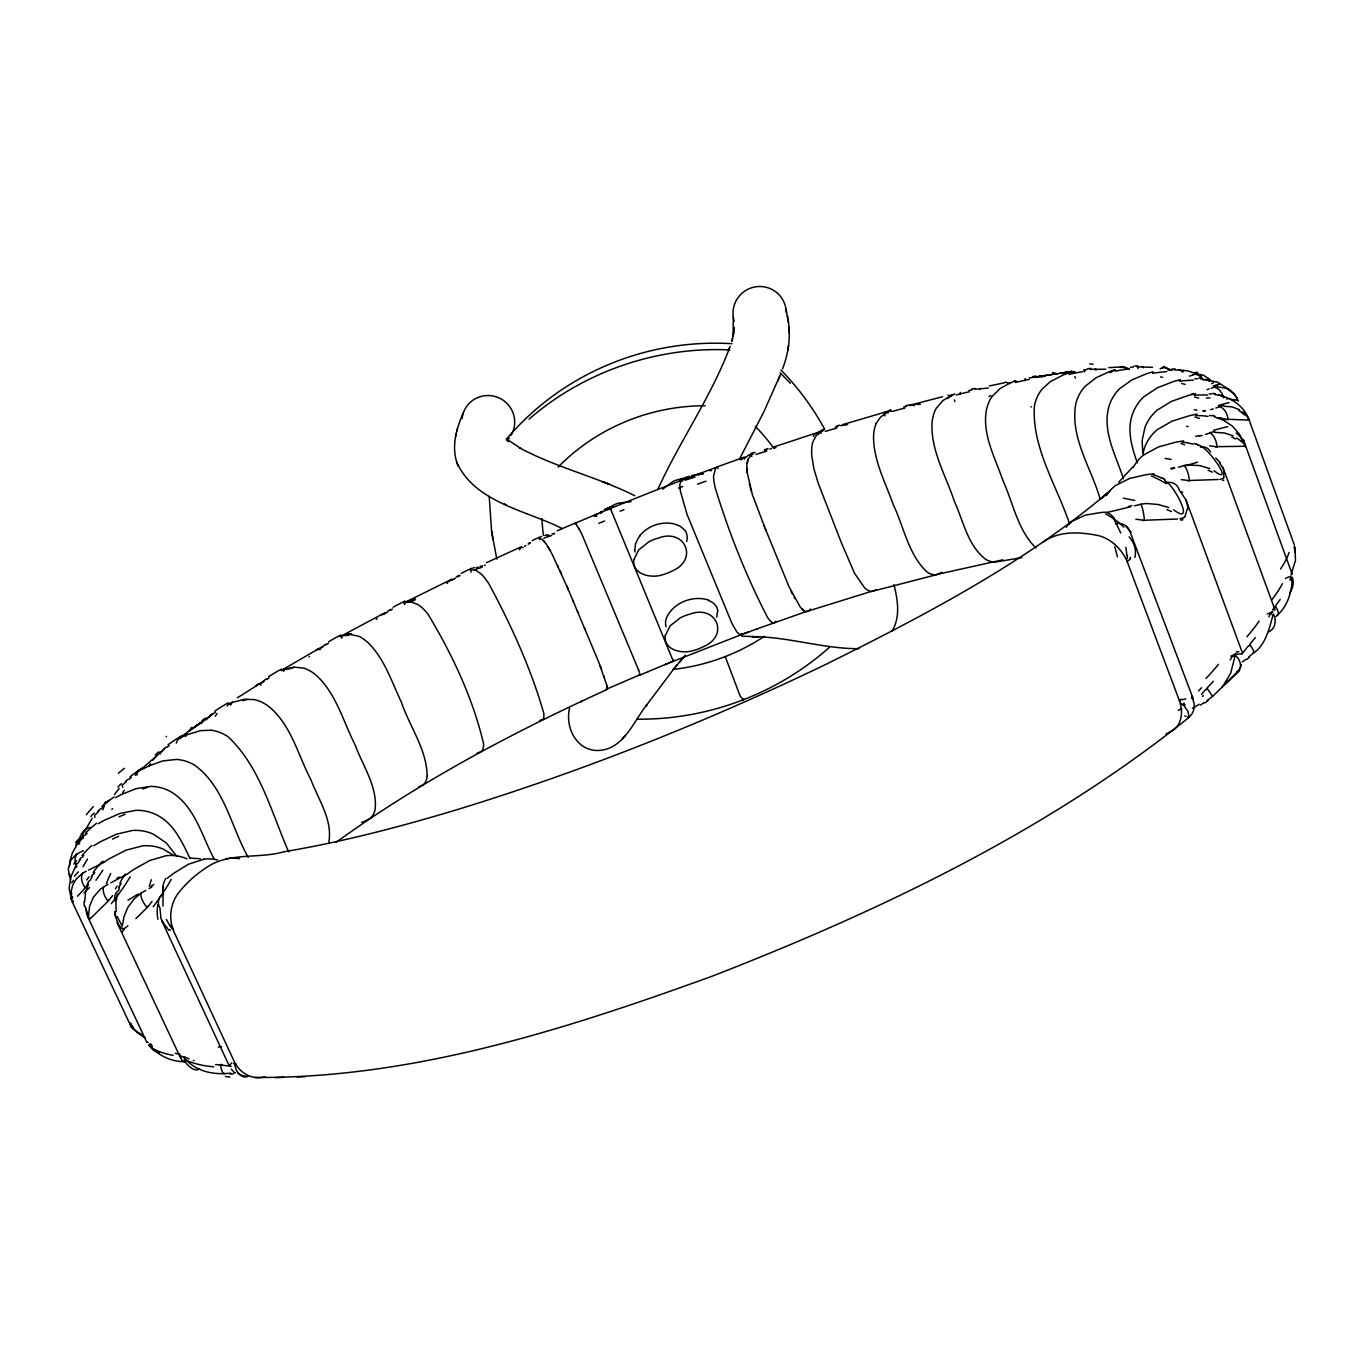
<?xml version="1.0" encoding="UTF-8"?>
<svg xmlns="http://www.w3.org/2000/svg" width="1364" height="1364" viewBox="0 0 1364 1364"><rect width="100%" height="100%" fill="white"/><g stroke="black" fill="none" stroke-linecap="round" stroke-linejoin="round"><path stroke-width="1.5" d="M1040.937 377.095L1044.909 376.021M235.239 1065.676C235.495 1071.2 241.121 1078.924 247.6 1076.554M136.946 775.264L137.065 773.388M1294.572 549.641L1294.436 546.009M179.809 738.623L181.872 737.157A116.69 91.763 48.7 0 1 186.698 734.855L200.525 730.627L211.267 730.269M115.258 911.646L115.258 915.397M569.572 708.24C564.781 727.438 576.853 751.479 598.728 750.456C623.774 749.279 633.731 721.113 646.911 704.591L645.786 706.228L674.123 668.479M427.137 776.304C427 749.637 409.609 726.671 401.374 702.187C392.082 682.58 385.228 660.977 370.173 644.78A35.259 17.05 60.3 0 0 358.527 636.204L350.429 634.499L343.046 635.658A110.109 52.974 59.6 0 0 340.182 636.749M1295.152 552.454L1294.999 547.493L1295.476 560.519L1291.06 574.551M782.578 368.86C788.511 353.344 790.915 336.414 788.085 319.96M70.161 879.149L70.57 879.985M163.186 888.868L163.458 887.129M753.081 454.076A106.085 29.002 71.4 0 0 751.087 455.252L748.273 458.969L746.961 464.22A34.594 9.497 71.1 0 0 746.858 468.091A34.1 9.122 71.5 0 0 747.165 472.473L752.365 494.586L764.539 526.811M1187.072 509.352L1185.197 515.848M71.576 892.653L71.388 897.58M743.67 699.067L743.482 699.681A58.84 4.552 68.7 0 1 743.227 699.834L740.601 696.595A21.176 1.637 68.8 0 1 739.646 694.753L725.239 656.578M463.146 413.139C456.292 428.808 451.143 447.119 457.332 463.845M575.472 524.322L575.165 523.247A589.453 118.907 -22.6 0 1 716.748 467.238A5.149 1.091 70.1 0 1 718.18 468.602M163.1 890.743L162.93 906.122M787.812 350.565L788.187 348.314M788.256 347.854L788.631 345.569M69.615 862.236L72.36 852.909L77.083 844.657M747.097 463.061L747.966 459.685M1290.907 575.864L1290.054 579.956M648.19 671.617L673.287 661.148L672.981 659.818M639.972 674.737L605.735 689.536M1189.067 716.884L1187.822 711.121L1183.321 704.915M455.576 436.48L456.224 433.769M456.838 431.143L457.486 428.467M1142.913 453.342L1144.839 446.863A43.614 41.704 3.7 0 1 1157.354 429.609L1172.051 421.169L1189.425 415.713A136.69 129.188 4.4 0 1 1197.132 414.145M1188.538 717.72L1188.47 716.901A64.347 7.945 -15.8 0 0 1187.822 716.594M119.503 887.282L118.685 890.521A14.186 10.605 21.4 0 0 115.241 900.99M117.475 893.966L115.838 902.832L116.179 911.715M1223.713 476.974L1223.951 471.194A59.675 32.327 -10.2 0 0 1219.518 463.214M732.621 338.613L731.82 341.29L733.593 333.31L733.184 336.073L733.269 317.249M84.687 831.392L92.172 818.178M137.252 772.621L164.038 749.518M730.132 346.251L728.581 350.429L729.45 348.178C710.644 397.794 679.545 441.373 657.806 489.471M716.663 617.091L717.686 610.833M741.607 633.476L740.635 634.908L664.916 664.592M1207.208 700.414L1212.579 696.39L1206.987 688.087L1213.397 681.267M739.305 459.463L763.925 411.706L780.702 373.872M777.838 381.016L779.697 376.447M120.22 885.219L121.072 883.343M1270.771 612.436L1268.878 616.937M88.507 883.599L85.506 892.567L84.704 901.502M148.079 1042.539L146.92 1042.062M876.165 423.59L880.291 417.333L887.623 411.928A110.416 56.64 76 0 1 890.641 410.615M1130.637 557.399L1130.04 558.49M92.104 876.626L90.382 880.053A13.742 9.105 29.8 0 0 87.381 886.873M892.175 630.867C900.581 616.869 897.7 599.546 893.931 584.593M75.395 866.805L71.286 875.756L69.547 884.656A46.393 41.977 -4.1 0 0 69.257 889.567M1230.175 659.971L1233.09 655.129M775.86 621.217L774.223 622.837L757.225 628.838M114.405 794.615L119.162 788.341M93.383 874.443L94.713 872.483M73.486 900.888L72.616 902.286M810.421 609.009L809.636 610.066M1280.165 599.478L1275.289 606.179A13.896 4.996 45.6 0 1 1276.823 615.624L1276.005 616.477M1273.379 608.77L1274.3 607.474M80.306 859.695L77.799 863.259A13.299 7.468 35.9 0 0 75.668 867.692M152.103 901.399L148.199 906.361M112.598 895.602L109.018 900.138M87.978 884.554L86.938 885.901M152.87 760.242L153.535 759.39M1289.611 592.76C1293.123 588.617 1294.231 581.831 1292.202 577.177C1292.407 589.964 1287.94 606.383 1276.823 615.624M180.474 1056.827L181.6 1056.111M581.865 700.857L580.74 702.136M677.175 664.916L673.441 669.281L685.376 655.163M1241.905 654.021L1248.572 645.666M1255.409 637.534L1249.697 644.354A14.288 3.018 49.2 0 1 1253.107 653.254L1248.52 657.192M82.045 857.462L83.767 855.45M1222.11 687.439L1230.669 673.236L1234.812 656.919A2.421 1.091 89.6 0 1 1235.614 655.931C1240.2 658.948 1242.365 667.013 1238.444 671.412L1225.179 684.234L1239.467 670.133L1212.545 696.458M153.876 758.964L156.468 756.082M679.477 662.256L683.347 657.67M1201.411 694.412L1205.776 689.383M1132.751 467.017L1118.719 482.259M83.016 837.547L79.896 841.145A12.873 5.746 40.4 0 0 78.601 844.299M506.914 440.64L509.335 437.997M201.088 723.687L202.588 722.17M77.492 896.199L85.284 887.879A13.452 9.019 54.1 0 1 82.727 873.096L86.188 871.289M662.563 489.216L672.657 481.663A30.622 30.144 29.7 0 1 673.628 481.219A26.462 26.069 31.5 0 1 684.95 478.764M85.131 835.279L87.143 833.268M98.873 811.154L95.275 814.751A12.481 4.007 43.9 0 0 94.832 817.411M135.871 918.654L147.09 907.589A14.305 5.729 53.3 0 1 140.884 893.198L145.795 890.402M101.277 808.92L103.511 806.942M1110.313 490.358L1101.004 498.747L1107.96 492.694C1023.307 563.861 924.349 615.471 825.783 664.421C707.319 721.386 584.9 770.336 459.225 809.005C401.681 826.396 343.387 841.776 284.053 851.767C260.285 858.553 233.38 852.824 211.164 864.606C198.581 872.005 187.277 881.707 178.275 893.198A34.867 29.906 -89.3 0 0 172.58 928.373A20.869 17.698 89.7 0 0 173.637 931.101L234.523 1062.113A20.989 17.63 -84.9 0 0 235.887 1064.585A34.731 29.121 -85.4 0 0 263.44 1077.185L264.991 1076.844M127.926 925.781L124.056 928.765M1253.107 653.254C1266.423 645.087 1270.276 624.388 1273.277 614.005C1276.857 619.733 1275.459 628.719 1268.98 631.72M126.392 781.521L122.453 785.033A12.123 2.336 46.6 0 0 122.794 787.267M774.019 622.888L809.227 610.509M829.414 647.303C777.122 693.986 707.132 719.987 637.09 719.169M109.12 800.225L104.687 803.277L102.897 809.875M529.096 419.123C583.877 371.417 657.38 346.388 729.859 349.934M1238.444 671.412L1236.654 672.367A14.407 13.862 62.4 0 0 1241.359 664.524M129 779.338L131.387 777.429M162.248 750.933L159.844 752.911L160.372 753.934M1188.709 717.617C1046.955 831.29 880.956 910.487 712.485 976.078C565.668 1029.326 412.661 1078.668 254.829 1077.441M1182.076 704.267A6.087 3.581 -85.3 0 0 1180.934 703.585A2.404 1.415 -85.6 0 0 1180.423 703.858A21.551 15.345 50.5 0 0 1179.553 701.096L1180.337 700.55M1245.844 659.341L1242.331 661.983M1043.494 541.934C1059.197 530.443 1080.459 531.943 1098.685 535.66A35.856 25.984 53.6 0 1 1126.067 559.052L1126.135 559.223A21.466 15.26 54.1 0 1 1127.21 561.644L1179.553 701.096M166.766 747.421L169.238 745.579M210.312 715.912L205.981 719.169L206.731 719.681M89.905 827.385C83.068 829.5 78.26 836.439 79.555 843.702M1143.748 454.86L1158.428 446.949L1175.87 442.175A139.981 128.284 25.8 0 1 1183.628 440.93M140.884 893.198L133.945 899.166L127.892 907.299L124.141 916.216L122.18 926.19L117.219 916.591M336.209 842.236C420.402 781.333 512.676 732.468 607.099 689.485L607.202 689.178A34.1 3.768 65.8 0 0 607.236 687.678A33.606 3.853 65.2 0 0 606.844 685.376L598.915 662.58L566.776 585.94M188.658 731.326L200.133 723.039L179.843 737.651A11.73 11.509 9.6 0 0 176.263 743.124M83.306 850.642L75.941 854.512L70.894 860.224L68.234 868.987L69.786 877.24L69.394 873.574M212.102 714.702L192.682 728.461L208.47 717.276M107.978 884.281L100.629 888.936L93.451 897.154L89.598 906.105L88.49 916.335L85.148 906.429M213.091 713.918L215.614 712.161M82.727 873.096L76.248 879.081L72.684 885.151L70.894 892.619L71.405 899.643L69.462 889.55M263.815 681.42L259.45 684.506A11.253 2.234 51.9 0 1 261.001 685.086M1204.173 702.562L1200.252 705.188M319.875 648.889L318.92 649.537A11.048 3.563 53 0 1 319.994 649.588M320.182 648.667L323.251 646.621M876.148 589.93L806.277 611.601A34.322 9.378 71.6 0 1 804.334 610.85A33.827 9.241 71.6 0 1 802.237 609.197A34.97 9.548 71.6 0 1 800.037 606.724L788.886 586.452L765.255 528.618M266.611 679.528L269.117 677.891M383.54 614.567L385.364 613.391M941.944 572.3L937.341 574.483L871.801 591.447A34.475 13.64 73.8 0 1 864.691 587.918L854.512 573.272L841.23 542.361L818.127 483.044L813.848 468.602L811.836 456.173A34.901 13.879 73 0 1 812.688 442.396L815.996 435.883L820.736 431.877A108.95 43.137 73.6 0 1 822.986 430.802M237.353 697.839L264.258 680.824M385.654 613.203L387.461 612.078M326.013 644.865L328.451 643.348M451.842 580.331L453.598 579.257M453.888 579.086L455.337 578.217M390.138 610.441L392.491 609.043M281.547 670.304L322.398 646.57M596.852 514.995L594.534 516.325A10.673 7.877 55.2 0 1 596.528 516.155M231.829 1062.88L229.152 1065.523L231.232 1066.443M594.789 516.172L594.534 516.325A54.049 14.117 -41.8 0 0 595.522 515.183M524.509 546.282L525.873 545.498M457.895 576.733L460.111 575.472M152.001 886.924L149.034 888.595M741.419 459.395L741.215 459.515A40.136 20.716 52.5 0 0 740.942 459.924M528.277 544.151L530.34 543.025M341.239 636.084L385.364 612.487M952.498 394.605L951.032 395.338A11.202 11.134 -5 0 1 952.805 395.202M742.255 458.952L744.113 457.98M110.791 882.798L127.381 873.983A139.622 129.392 -64.6 0 1 133.843 869.414L149.801 860.496L165.999 855.74A44.483 41.807 -66.6 0 1 186.919 858.843M1248.878 420.078L1228.111 419.294A13.538 8.593 80.6 0 0 1219.808 406.779L1215.853 408.007M600.723 512.898L602.342 512.063L600.825 512.847M814.41 434.434L815.996 433.633M1035.651 376.976L1071.473 371.502L1068.66 373.02A117.219 94.747 87.7 0 0 1063.443 374.844L1050.212 381.732L1042.062 389.149A37.561 30.485 86 0 0 1034.441 405.449C1031.457 447.204 1056.486 485.038 1069.478 523.588M88.541 870.113L103.101 862.832A136.383 129.137 -42.1 0 1 109.683 858.536L125.931 850.215L142.402 845.885A43.546 41.653 -40.1 0 1 163.544 849.243L173.16 855.04M404.375 602.666L452.047 579.069M1002.83 559.803L935.295 574.79A34.935 17.902 76.2 0 1 926.582 571.618C908.236 553.989 903.923 527.05 893.335 504.799C885.594 482.992 874.068 461.646 873.54 438.049A35.362 18.226 75.2 0 1 876.165 423.573M745.869 457.111L747.319 456.411M593.869 515.49L598.063 513.529M227.686 704.114L229.595 703.398L230.431 704.489M885.816 412.371L883.821 413.377A10.98 10.724 44.2 0 1 884.656 413.258M817.462 432.934L818.656 432.388M486.471 562.718L521.457 546.691M886.975 411.843L887.862 411.451M1165.998 734.02L1172.239 730.797A35.652 25.302 50.8 0 0 1180.389 703.858M557.177 530.818L574.892 523.196M1242.57 446.301L1243.9 446.062M648.224 671.617L639.904 675.18L639.119 674.515M1120.066 367.513L1121.702 366.916A12.02 11.492 -86.6 0 1 1128.898 369.115M138.736 770.387L143.868 768.512A119.708 103.221 41.6 0 1 149.256 765.784L162.657 760.942L176.433 759.441A38.363 33.196 43.5 0 1 194.421 765.034C224.446 786.534 230.993 826.84 248.248 857.444M610.492 508.687L607.457 509.556A26.41 26.257 -4.8 0 1 617.329 503.487A30.554 30.366 -6 0 1 618.352 503.146L631.038 501.696M1015.293 380.624L1014.1 381.187A11.509 11.355 -39.2 0 1 1016.726 381.238M343.199 635.198L344.205 634.823M1160.048 368.894L1161.565 368.297M90.024 918.961L108.029 901.229A13.879 7.553 54 0 1 103.732 886.583M1161.787 368.212L1163.424 367.649A12.361 11.219 85.3 0 1 1170.397 370.292M684.95 478.9L681.932 480.043A107.245 15.737 69.5 0 0 681.165 480.588L679.818 484.527L680.329 490.955L686.996 514.313L732.042 623.689L736.918 632.026L740.089 634.976L757.6 628.702M284.241 669.11L287.207 668.906M408.177 601.03L409.49 600.552M1192.494 375.083L1189.596 376.14M740.635 634.908L749.16 631.754M1192.665 375.032L1194.83 374.299A12.719 10.656 82.1 0 1 1203.355 379.908M717.771 466.676L744.454 457.093M345.501 634.345L347.121 633.783M1181.838 699.834L1185.845 698.828M476.513 567.697L478.099 567.134M695.282 475.064L700.141 473.444M1211.13 388.246L1214.199 387.257A13.129 9.804 80.9 0 1 1223.44 397.64M1207.038 389.661L1209.05 388.962M411.11 599.99L415.543 598.966M772.331 447.46L822.168 431.007M547.203 535.575L549.078 534.961M480.043 566.486L482.123 565.838M364.035 821.554L370.309 818.264A35.396 20.989 56.5 0 0 375.185 809.142C377.385 786.056 362.722 765.733 355.1 744.897C343.285 721.607 336.431 694.31 316.891 675.862A35.839 21.364 57.8 0 0 303.541 668.053L293.908 667.132L284.871 669.161A111.899 66.359 56.9 0 0 281.325 670.662M1213.21 408.876L1210.721 409.677M807.88 611.413L807.386 611.566M1205.316 434.383L1210.158 432.985A13.964 7.042 81 0 1 1217.08 446.642L1241.308 446.335M842.441 424.698L889.635 410.786M552.062 534.023L554.449 533.324M1199.178 436.241L1202.144 435.355M693.764 476.087L694.753 475.797M1236.943 652.026L1238.87 651.634M1178.394 467.17L1184.054 465.653A14.373 5.115 81.9 0 1 1189.374 480.486L1218.291 479.514M764.3 450.478L766.824 449.796M1174.711 468.193L1171.352 469.114M698.334 474.808L698.948 474.655M1273.124 609.81L1274.198 609.691M910.044 405.159L942.558 396.736M698.607 474.74L700.516 474.246M418.56 787.011L423.624 784.488A34.833 16.76 59.3 0 0 427.137 776.304M835.228 427.154L837.922 426.472M774.223 622.837L773.081 622.871A34.168 7.178 70.6 0 1 767.693 617.721C746.193 576.137 728.632 532.011 715.026 487.204A34.288 7.246 70.2 0 1 713.56 476.121L715.554 468.363A97.765 20.562 70.5 0 1 716.748 467.238M1134.49 505.839L1140.867 504.271A55.515 54.321 -76 0 1 1146.51 503.521L1158.019 504.475L1168.76 507.561M769.722 449.046L771.376 448.637M1130.398 506.862L1108.199 512.182A146.647 112.325 48.7 0 0 1101.089 512.489L1085.25 515.132L1072.172 521.253A46.751 36.214 51.1 0 0 1066.256 527.271M539.65 538.507L542.292 539.428L545.958 543.69A34.356 3.819 66 0 1 547.902 546.708A33.861 3.768 66 0 1 550.033 550.357A35.004 3.887 66 0 1 552.267 554.5L568.277 589.453M903.786 407.001L906.617 406.353M199.57 1068.745C191.25 1075.156 176.553 1050.587 189.17 1062.812C200.593 1072.598 216.262 1074.9 230.755 1073.127M841.008 425.738L843.804 425.108M773.746 448.074L775.997 447.665M361.562 822.151L362.807 821.878M968.866 390.462L971.799 389.865M989.292 385.944L1004.262 382.858M909.839 405.654L914.613 404.733M844.862 424.886L847.641 424.409M710.167 470.785L711.292 470.597M1029.24 378.016L1032.258 377.504M975.124 389.252L988.269 388.041M702.903 473.768L701.471 474.024L703.33 473.717M1071.575 371.451L1060.425 373.344L1071.473 371.502M203.884 859.235L188.454 864.247L173.364 873.523A142.828 125.318 -81.4 0 0 167.278 878.297M1033.128 377.521L1056.418 373.77M1021.789 557.671L995.703 562.002A35.532 22.097 79.2 0 1 985.388 559.087C967.519 545.123 963.41 520.997 954.357 501.338C945.951 475.797 930.862 450.955 931.987 423.266A35.976 22.489 77.8 0 1 936.335 408.143L942.916 400.556L951.185 395.475A112.291 69.871 78.8 0 1 954.953 393.957M1179.86 518.729L1182.656 518.081A16.334 9.054 60.1 0 0 1183.628 517.536M1083.562 370.138L1086.614 369.712M225.827 858.808L230.516 858.144A45.523 38.738 90 0 1 239.484 858.723M1037.902 376.652L1040.988 376.259M1220.064 479.344L1222.11 478.883A15.874 6.445 58.8 0 0 1222.741 478.372M235.392 1072.667L234.114 1072.803M1177.575 519.019L1144.43 520.247A14.765 2.881 83.2 0 0 1140.867 504.271M1090.006 369.32L1105.846 369.201M1130.364 367.325L1133.382 367.035M476.991 753.286L481.543 751.411A34.407 12.447 61.7 0 0 483.657 744.113C473.018 698.419 452.081 654.055 427.819 613.902A34.816 12.668 62.4 0 0 417.93 604.559L411.417 602.104L405.705 602.394A108.711 39.368 61.9 0 0 403.539 603.127M916.761 404.443L920.512 404.204M484.288 565.327L485.294 565.259M347.786 633.595L349.014 633.595M1136.724 366.78L1152.495 367.359M1214.795 432.371L1224.309 432.917L1233.056 435.815M1108.813 367.666L1121.702 366.916M1168.027 370.053L1170.96 369.917M1223.815 406.25L1232.084 406.881L1239.671 409.814M858.894 648.684C823.106 648.838 788.358 636.715 752.468 636.63L758.657 636.954M1189.255 465.022L1199.86 465.618L1209.697 468.551M1217.523 386.83L1226.577 388.348L1233.295 393.258M275.187 1077.662L283.576 1077.389M297.25 1076.929L305.365 1076.673M1174.182 369.849L1187.362 370.769L1197.626 374.162M701.727 405.756L705.069 405.756M1197.473 374.043L1203.133 375.083L1208.316 378.322A44.006 27.314 -46.9 0 1 1210.823 380.3M1194.881 378.766L1197.66 378.817M1191.539 698.215L1193.142 698.692M183.697 1061.635C170.261 1061.652 157.013 1054.645 148.829 1044.619M753.388 636.664L741.522 636.101M1229.68 399.072L1238.239 400.47M1227.873 398.97L1226.747 398.885M190.466 858.075L200.303 858.74M1215.546 446.574L1209.68 445.892M1200.661 378.97L1217.506 382.159L1230.805 390.598M1187.703 480.401L1181.309 479.634M1226.765 419.225L1221.53 418.56M1165.385 367.564L1171.915 370.411M1209.203 393.787L1211.744 394.077M1142.623 520.127L1135.854 519.19M215.529 1064.551L220.474 1065.045A14.22 3.632 86.7 0 0 224.89 1073.468M222.179 1065.199L228.589 1065.983M179.741 1054.133L175.189 1053.383M539.462 720.482L543.06 719.51A34.1 8.116 63.8 0 0 543.725 713.014C530.818 668.121 510.971 624.797 488.841 583.673A34.509 8.252 64.3 0 0 480.742 573.579L475.831 570.374L471.808 569.845A107.739 25.643 63.9 0 0 470.358 570.237M1214.471 394.486C1229.1 396.157 1243.218 404.92 1248.742 418.867M1209.408 415.355L1211.624 415.884M1123.032 367.035L1124.447 367.564M673.253 661.131L610.492 508.721A105.216 1.91 67.7 0 1 610.475 508.312M159.247 1053.093L152.99 1049.922L148.778 1044.773M1213.943 416.6L1224.02 420.555L1232.51 426.233L1239.347 434.093L1243.286 442.993L1236.892 438.014M708.649 600.126C693.082 594.875 673.236 602.598 666.519 617.841A13.845 13.452 -12.3 0 0 666.126 626.758M562.292 528.584C526.657 510.443 474.587 502.736 456.599 461.919M1194.114 443.436L1195.904 444.255M188.999 1058.907L185.675 1057.424M184.055 1056.657L184.958 1057.083M504.544 503.947L506.01 504.663M1197.711 445.278C1206.066 443.436 1236.449 487.92 1214.079 470.768M634.772 495.729C597.432 476.94 556.035 467.613 519.173 447.614L520.878 448.5L506.197 438.765L507.954 440.674M1173.637 509.829C1196.637 527.135 1172.784 483.333 1165.828 481.714M170.415 930.163L169.426 929.583M145.147 1038.089L136.622 1032.036L130.109 1024.023M1124.635 367.649L1126.562 369.047M1200.013 375.424L1201.19 376.123M121.822 928.424L119.981 926.889M152.274 1045.779L149.682 1043.971M1072.087 371.946L1073.315 373.02M1238.393 400.914L1236.466 398.987M1162.316 477.741L1163.594 478.849M1242.945 412.047L1247.514 416.873M1035.992 548.021C1017.459 530.016 1013.196 502.719 1002.693 480.026C995.294 458.116 982.933 436.122 986.019 412.269A36.709 26.598 81.2 0 1 992.037 396.515L1000.221 388.467L1010.23 382.96A114.559 82.641 82.5 0 1 1014.731 381.272M1215.75 457.98L1220.439 462.873M132.956 1026.887L130.16 1024.023M185.862 1059.947L186.118 1060.169A58.192 24.006 -3.3 0 0 213.79 1066.819M780.106 372.764L790.37 383.25M165.965 926.872L161.02 918.859L159.963 907.981A14.629 11.85 9.9 0 1 163.322 893.693M72.445 902.286L71.593 899.285M131.916 1025.813L130.091 1023.733M1233.568 392.985L1237.233 398.476L1235.085 395.492M231.215 1069.12L233.977 1072.002M543.486 540.553L545.361 542.838M1126.272 526.555L1129.239 530.443M1233.755 393.804L1234.642 394.912M88.558 918.091L87.569 916.438L146.818 1042.181M506.658 439.038L508.55 441.714M1164.805 480.23L1165.487 481.202M118.787 925.474L115.275 915.807M170.125 926.156L166.391 919.438M177.03 856.643L166.289 842.935L153.518 834.239A42.369 40.596 -15.5 0 0 132.615 830.454L116.349 834.222L100.288 841.793A132.325 126.102 -18.8 0 0 93.775 845.731M1114.899 520.758L1120.748 533.017M1113.689 517.638L1114.371 519.053M794.019 597.176L794.769 598.557M579.188 529.249L575.574 523.52A99.35 4.604 66.8 0 0 575.182 523.23M792.535 594.278L791.069 591.243M190.005 858.399C181.958 841.81 173.671 823.021 156.042 814.632A40.869 38.908 10.3 0 0 135.803 810.335L120.083 813.404L104.619 820.122A127.517 120.97 7.4 0 0 98.361 823.686M72.343 902.098L128.983 1022.096M116.963 922.405L180.406 1057.577M583.263 537.569L638.71 670.287M557.671 565.446L558.456 567.1M161.907 921.126L229.203 1065.778M214.097 858.894C201.565 835.467 194.728 805.391 170.074 791.308A39.505 36.402 31.6 0 0 150.841 786.38L135.974 788.699L121.413 794.496A123.237 113.212 29.2 0 0 115.531 797.65M1243.286 439.481L1292.1 573.937M559.973 570.442L561.508 573.818M572.778 600.075L573.545 601.865M584.406 627.696L585.173 629.52M577.347 610.919L578.131 612.76M763.806 524.987L765.988 530.443M600.194 665.785L601.405 668.906M1100.202 499.122C1091.2 467.818 1069.478 436.974 1075.923 403.215A38.567 34.032 -86.4 0 1 1084.994 386.438L1096.127 377.726L1109.392 371.622A120.322 105.778 -84.4 0 1 1115.292 369.712M457.486 464.22L458.202 466.13M1193.295 699.016L1129.921 531.448A15.089 12.924 -35.2 0 0 1115.445 523.691M1123.407 478.73C1115.957 455.388 1101.754 431.092 1109.102 405.961A39.727 37.05 -72.8 0 1 1119.469 388.825L1131.881 379.925L1146.578 373.719A123.936 115.224 -70.2 0 1 1153.091 371.792M1242.11 652.06L1185.947 499.787L1179.366 490.29A14.697 12.123 -51.4 0 0 1166.442 482.617M1222.928 467.358L1275.016 610.032M1248.606 418.526L1294.214 544.611M1243.798 440.691L1244.582 444.511M86.887 914.869L85.796 908.475M1137.32 462.839C1131.864 447.375 1126.681 430.154 1132.546 414.008A41.108 39.334 -49.2 0 1 1143.97 396.651L1157.456 387.734L1173.364 381.579A128.301 122.3 -46.1 0 1 1180.423 379.686M604.082 676.169L604.542 677.499M751.257 491.057L750.251 487.545M288.674 851.869C271.351 812.518 260.081 766.449 227.839 736.577A37.391 29.531 50.2 0 0 211.267 730.252M749.33 484.049L749.774 485.789M496.786 559.121L491.586 530.903L489.182 496.36M1125.88 547.441L1126.92 555.455M786.073 309.236L788.46 322.535M1295.05 547.799L1295.22 548.72M492.967 540.008L491.586 530.903M1142.827 453.649L1142.111 440.623L1144.89 427.614A42.523 40.852 -22.9 0 1 1157.064 410.206L1171.335 401.425L1188.163 395.509A132.905 126.835 -19.7 0 1 1195.614 393.736M787.403 315.613L787.778 318.17M634.891 549.607L635.522 543.946L637.96 538.695A26.598 26.564 -54.4 0 1 639.955 535.967M788.955 327.394L789.21 332.799M604.61 509.539A59.505 11.424 -37.5 0 1 612.692 506.214M604.371 509.863A59.317 11.236 -37.3 0 1 612.385 506.504M539.581 539.667A54.014 22.591 -23.4 0 1 539.274 538.644M543.827 538.217A59.487 8.491 -10 0 1 551.755 535.506M532.113 540.69A59.76 13.435 -37.5 0 1 541.627 536.376M520.98 547.731A54.304 11.747 -45 0 1 519.36 549.828M606.844 685.359A33.606 3.717 65.8 0 1 607.236 687.678M547.919 546.742A33.861 4.007 66.4 0 1 550.033 550.374M600.177 512.523A47.399 5.354 -33.2 0 1 601.473 511.841M544.816 535.558A47.484 4.706 -12.2 0 1 546.981 534.807M553.886 534.04A10.673 8.508 79.8 0 1 554.432 533.58M578.865 528.431A34.202 1.688 67 0 1 583.042 536.853M638.386 669.588A33.895 1.569 66.7 0 1 639.239 672.162M639.801 673.39A33.947 1.62 66.5 0 1 640.074 674.958M708.53 600.484A14.475 13.538 17 0 1 716.918 607.56A12.14 11.287 20 0 1 717.703 610.833M686.604 541.542A14.561 14.1 42.4 0 0 686.45 533.068A12.225 11.765 44.7 0 0 684.626 530.016L680.261 526.299L674.924 524.134A26.598 26.155 58.7 0 0 671.634 523.435A35.157 35.106 -63.6 0 0 639.665 535.728M635.113 551.994A13.93 13.742 -7.5 0 1 634.465 549.692M780.958 370.036A271.589 265.537 10.5 0 1 824.623 429.131M507.135 438.304A270.328 263.491 -2.2 0 1 731.991 343.694M764.471 636.238A205.964 202.997 5.8 0 1 673.066 669.434M751.922 456.292A54.901 20.75 -9.1 0 1 750.012 454.996M755.912 454.485A60.357 13.828 -9.5 0 1 766.585 451.228M750.729 453.564A59.76 7.587 -36.7 0 1 755.11 452.49M745.699 456.991A54.27 17.766 -34.4 0 1 744.437 459.02M747.182 472.473A34.1 9.36 71.1 0 1 746.858 468.091M804.334 610.85A33.827 9.105 71 0 1 802.237 609.179M471.074 572.215A54.185 22.284 -28.3 0 1 470.836 570.033M474.928 569.709A59.709 6.871 -10.6 0 1 481.986 567.271M461.288 573.392A60.272 15.498 -37.2 0 1 471.978 568.174M447.886 582.24A54.782 9.019 -47.8 0 1 446.932 583.468M528.397 543.401A47.604 6.547 -33.8 0 1 529.795 542.65M473.138 568.089A47.672 3.649 -13.1 0 1 474.74 567.475M481.56 566.981A10.724 9.292 80.5 0 1 482.123 566.418M522.565 547.663A10.707 6.939 55 0 1 523.162 547.612M404.631 604.508A54.594 21.534 -33 0 1 404.869 602.513M408.518 602.359A60.169 5.354 -11.4 0 1 414.809 600.194M393.088 607.253A61.039 17.613 -36.7 0 1 404.75 601.183M377.061 618.506A55.498 5.916 -50.3 0 1 376.328 619.427M456.156 577.04A47.996 7.843 -34.2 0 1 458.867 575.489M404.324 601.78A48.081 2.694 -14.1 0 1 405.176 601.371M412.064 600.689A10.81 10.008 82.4 0 1 413.923 599.086M449.455 581.132A40.187 34.032 33.2 0 1 450.393 580.365M341.682 638.267A55.242 20.29 -37.5 0 1 342.398 635.658M345.757 635.709A60.886 3.921 -12.4 0 1 351.486 633.8M328.519 641.813A62.045 19.744 -35.8 0 1 340.949 634.959M309.304 656.459A56.436 2.421 -52.3 0 1 308.963 656.902M387.802 611.14A48.61 9.207 -34.5 0 1 390.65 609.435M381.221 615.164A40.63 36.368 22.7 0 1 381.903 614.601M346.473 634.669A10.946 10.605 87.9 0 1 347.121 634.09M283.507 671.344A56.094 18.55 -41.7 0 1 284.479 668.974M288.622 669.059A61.857 2.626 -13.7 0 1 294.044 667.371M268.674 676.646A63.307 21.875 -34.8 0 1 281.632 669.042M316.039 650.509A41.295 38.209 7.4 0 1 318.204 648.735M323.2 645.939A49.411 10.673 -34.5 0 1 326.132 644.081M286.679 668.411A49.479 1.125 -16.7 0 1 285.673 668.667M284.002 670.338A11.151 11.065 -57.3 0 1 285.963 668.531M230.755 704.949A57.186 16.283 -45.5 0 1 232.289 701.914M242.758 700.721A63.051 1.466 -15 0 1 247.14 699.425M214.745 711.19A64.79 23.989 -33.4 0 1 227.993 702.92M217.115 713.457A58.959 5.746 -55 0 1 215.307 716.219M228.146 704.318A114.082 79.368 53.4 0 1 232.357 702.426L244.497 699.272L254.062 699.596A36.555 25.541 54.6 0 1 269.066 706.654C291.367 725.154 298 755.281 311.009 779.935C318.477 799.901 332.799 819.883 328.826 842.117A36.095 25.098 53 0 1 328.383 843.583M255.989 685.819A42.148 39.556 -12.2 0 1 258.649 683.586M263.423 680.926A50.417 12.225 -34.2 0 1 266.372 678.948M227.072 706.092A11.475 11.304 -12.5 0 1 229.595 703.398M185.589 736.475A58.464 13.435 -49 0 1 187.141 733.815M168.011 744.846A66.478 26.052 -31.9 0 1 181.293 735.98M191.352 727.489A60.545 10.418 -55.7 0 1 189.647 731.053M201.599 721.215A43.102 40.391 -32.9 0 1 205.129 718.112M209.664 715.606A51.593 13.828 -33.8 0 1 212.579 713.508M148.795 766.449A59.948 9.957 -52 0 1 150.5 763.755M129.87 776.951A68.353 28.03 -30 0 1 142.862 767.574M166.169 736.389A62.301 15.464 -55.8 0 1 166.493 736.731M155.36 754.94A44.091 40.647 -52.1 0 1 158.923 751.7M163.186 749.365A52.957 15.498 -33.2 0 1 166.016 747.182M135.207 775.298A11.986 11.56 35.5 0 1 138.361 770.609M122.658 792.74A61.619 5.831 -54.5 0 1 124.277 790.302M142.862 788.989A67.91 0.921 -20.1 0 1 147.653 787.216M101.789 806.687A70.348 29.838 -28 0 1 114.184 796.934M118.446 773.286A64.227 20.818 -55.4 0 1 124.448 768.307M117.935 786.977A45.165 40.187 -67.7 0 1 121.447 783.618M125.42 781.504A54.458 17.203 -32.3 0 1 128.097 779.253M103.118 808.323A12.293 11.372 47.3 0 1 106.324 801.521M111.882 809.432A63.443 1.023 -56.6 0 1 112.462 808.545M119.077 816.78A69.854 1.211 -22 0 1 125.096 814.291M85.335 833.216A72.445 31.423 -25.8 0 1 96.708 823.208M86.341 814.734A66.273 26.393 -54.3 0 1 93.366 806.584M90.825 816.507A46.41 38.772 -78.9 0 1 94.201 813.063M97.85 811.256A56.094 18.891 -31.2 0 1 100.288 808.954M82.846 838.519A12.651 10.895 51.8 0 1 85.369 829.551M73.707 880.343A65.387 4.484 -58.1 0 1 71.525 882.73M112.513 839.065A71.9 1.176 -23.9 0 1 118.6 836.32M81.993 855.535A74.56 32.702 -23.4 0 1 91.934 845.475M75.77 845.049A68.388 32.071 -52.5 0 1 81.567 836.848M75.617 842.594A47.791 36.248 -86.7 0 1 78.754 839.099M81.993 837.701A57.8 20.562 -29.9 0 1 84.108 835.399M76.93 866.771A13.043 10.128 53.6 0 1 77.015 853.745M69.547 865.697A45.114 41.21 -19.2 0 1 70.041 862.287M74.474 876.131A54.355 5.797 -38 0 1 78.294 871.937M70.331 876.933A12.736 1.142 86 0 1 70.28 877.836M102.829 870.198A67.433 10.639 -59.1 0 1 95.957 880.223M93.144 872.653A76.64 33.571 -21 0 1 101.209 862.764M83.051 866.788A70.519 37.646 -49.7 0 1 87.501 859.081M85.966 886.464A41.278 23.87 -83.9 0 1 85.131 887.452M73.792 864.162A49.274 32.514 87.6 0 1 76.572 860.735M79.368 859.9A59.539 22.131 -28.3 0 1 81.073 857.632M103.289 861.298A59.47 1.296 -28.4 0 1 101.43 862.287M83.937 892.943A56.026 3.529 -40.6 0 1 89.615 887.487M72.531 898.416A51.593 20.443 -53.3 0 1 72.463 896.625M129.205 1022.506A13.504 1.057 44.3 0 1 130.791 1023.716M130.893 1023.989A34.339 8.917 27 0 1 130.501 1023.511M141.447 1034.168A55.106 27.28 -7.3 0 1 130.398 1026.257M130.211 876.813A69.496 17.374 -59.5 0 1 111.319 903.633M119.862 883.548A78.601 33.929 -18.5 0 1 125.59 874.051M106.511 883.531A72.565 42.898 -46 0 1 110.757 873.489M108.83 899.797A42.642 29.241 -81.8 0 1 107.858 900.888M86.716 880.07A50.826 27.451 83.3 0 1 89.035 876.813M91.337 876.83A61.244 23.546 -26.6 0 1 92.547 874.648M119.265 876.984A61.175 2.438 -30 0 1 116.912 878.28M84.346 906.463A47.569 41.858 10.1 0 1 84.108 901.468M89.888 918.33A13.589 2.847 82.4 0 1 89.223 919.097M89.086 917.938A15.294 3.222 78 0 1 88.609 917.222M88.063 915.96A53.213 24.842 -51.5 0 1 87.518 914.289M150.33 1045.557A13.947 0.921 41.9 0 1 151.881 1046.819M151.353 1044.551A35.413 5.098 25.8 0 1 150.773 1044.125M173.126 1055.327A56.674 25.916 -5.1 0 1 150.04 1046.512M184.958 1061.959A13.828 5.507 -89.5 0 1 179.946 1055.105M171.216 879.286A71.559 24.518 -59.2 0 1 153.16 906.668M127.977 900.206A78.106 1.5 -29.8 0 1 138.258 894.034M162.793 887.265A80.391 33.674 -16 0 1 165.777 878.45M149.358 886.361A74.44 47.569 -41 0 1 151.319 879.78M147.994 906.088A44.006 34.305 -78 0 1 146.903 907.299M115.446 888.919A52.412 20.989 79.9 0 1 117.168 886.089M118.958 887.452A62.88 24.705 -24.6 0 1 119.589 885.406M153.791 884.622A62.829 3.956 -31.5 0 1 151.046 886.208M115.752 916.693A48.746 40.545 21.2 0 1 114.934 911.664M233.449 1073.792A61.261 25.217 -18.2 0 1 230.022 1074.082M122.385 931.8A59.283 2.813 -44.8 0 1 124.022 929.515M123.971 928.441A14.015 5.098 81.1 0 1 122.658 929.072M122.572 928.424A15.771 5.78 76.5 0 1 121.788 927.895M120.117 926.753A54.782 29.121 -48.7 0 1 119.043 925.235M221.616 1046.699A58.584 2.234 -8.1 0 1 218.342 1047.109M182.503 1056.998A14.39 3.018 38.8 0 1 185.282 1058.174M193.995 1060.681A36.47 0.921 23.8 0 1 193.364 1060.391M220.371 1064.5A42.727 23 10.9 0 1 222.11 1064.653M229.868 1077.083A69.155 25.677 6.4 0 1 225.384 1076.503M1151.335 475.985A74.44 36.521 11.5 0 1 1166.169 483.606M1152.87 474.774A80.561 32.548 -27.1 0 1 1161.599 478.201M1197.473 462.226A78.311 1.381 -15.6 0 1 1184.515 466.079M1171.147 459.429A71.917 5.03 9.7 0 1 1165.112 458.406M1154.097 473.802A143.322 122.811 40 0 0 1146.527 474.621L1129.58 478.457L1115.428 485.584A45.677 39.641 43.1 0 0 1106.426 495.797M1181.804 491.756A45.183 3.802 38.3 0 1 1182.622 492.575M1131.967 505.618A64.398 6.752 -12 0 1 1128.267 506.521M1134.797 500.4A73.775 11.867 10.8 0 1 1123.373 498.15M1105.607 513.921A76.077 43.426 8.4 0 1 1123.902 527.203M1107.363 512.779A82.096 31.986 -29.3 0 1 1113.621 517.689M1163.935 478.696A64.602 25.763 -23.5 0 1 1165.009 480.128M1166.851 509.624A50.809 31.56 2 0 1 1171.523 511.602M1202.502 696.458A73.537 2.66 -48.6 0 1 1203.372 695.452M1201.531 687.729A71.235 4.757 -47.7 0 1 1198.632 690.883M1206.168 689.707A44.142 26.342 -45.1 0 1 1207.362 688.428M1199.109 704.25A78.345 34.85 -28 0 1 1192.392 708.376M1207.993 700.721A62.795 24.603 -29.2 0 1 1204.872 702.937M1185.691 499.872A61.141 34.731 -14.4 0 1 1187.754 509.232M1185.401 516.086A14.527 8.269 55.1 0 1 1183.679 517.604M1182.946 519.735A56.129 13.81 10.1 0 1 1180.798 520.161M1144.447 520.537A45.421 40.255 25 0 1 1142.623 520.417M1218.478 664.336A59.88 12.481 -45.3 0 1 1205.929 678.505M1233.38 656.476A14.885 5.354 -79.6 0 1 1235.716 653.237M1236.688 651.685A37.8 10.878 -58.7 0 1 1237.182 651.566M1230.703 656.186A60.221 5.916 -24.8 0 1 1241.905 653.68M1180.985 443.488A72.582 29.241 13.4 0 1 1184.617 444.817M1182.213 442.175A78.788 32.463 -24.8 0 1 1192.954 444.255M1213.483 430.325A76.316 2.609 -17.9 0 1 1227.668 426.71M1188.078 426.625A69.922 1.057 7.9 0 1 1186.475 426.403M1184.003 465.414A53.98 50.246 83.8 0 1 1189.22 464.578M1174.131 467.511A62.897 4.74 -13.1 0 1 1170.841 468.415M1196.586 443.88A63.119 25.098 -21.3 0 1 1198.274 444.988M1200.32 447.136A14.271 10.946 -63.9 0 1 1210.567 452.047M1208.095 470.239A49.616 32.872 -7.8 0 1 1212.426 472.166M1248.93 646.059A42.932 22.949 -53.7 0 1 1250.021 644.78M1249.39 657.329A61.38 24.927 -27.6 0 1 1246.662 659.545M1224.02 477.332A14.1 5.985 54.3 0 1 1222.826 478.508M1223.832 480.162A54.713 8.593 9.6 0 1 1222.536 480.503M1189.425 480.81A44.108 36.095 33.3 0 1 1187.737 480.725M1259.074 621.149A58.43 15.839 -45.7 0 1 1246.986 636.732M1271.043 614.516A14.458 3.188 -83.7 0 1 1272.373 611.277M1273.021 609.486A36.794 6.837 -63.2 0 1 1273.294 609.469M1267.207 613.953A58.754 5.081 -28.3 0 1 1272.936 612.095M1195.034 417.077A70.587 21.977 14.3 0 1 1199.433 418.424M1195.734 415.594A76.844 31.815 -22.6 0 1 1208.01 416.446M1218.223 405.602A74.236 3.257 -20.2 0 1 1229.135 402.619M1205.469 410.717A67.91 6.257 5.5 0 1 1203.253 410.547M1196.961 410.035A67.91 6.257 5.5 0 1 1194.267 409.797M1210.073 432.627A52.412 44.842 76.9 0 1 1214.693 431.706M1198.649 435.576A61.278 3.086 -14.6 0 1 1195.785 436.412M1212.562 415.321A61.516 24.041 -19.3 0 1 1214.795 416.122M1217.37 417.93A13.81 9.514 -73 0 1 1224.667 420.572M1231.828 437.111A48.303 32.907 -18.3 0 1 1235.75 439.003M1274.607 607.986A41.653 18.908 -60.8 0 1 1275.545 606.707M1236.142 433.002A58.055 29.462 -6.7 0 1 1242.536 439.651M1245.059 445.09A13.674 3.751 53.1 0 1 1244.309 445.789M1244.104 445.499A15.379 3.87 57.3 0 1 1243.866 446.011M1245.434 446.71A53.196 3.819 8.5 0 1 1245.588 446.966M1217.182 447A42.744 31.202 37.8 0 1 1215.648 446.932M1282.399 583.622A56.896 18.84 -45.4 0 1 1271.725 599.921M1291.282 580.757A14.032 1.074 -86.9 0 1 1291.623 577.773M1291.657 573.92A35.72 2.745 -66.6 0 1 1291.674 574.108M1285.365 578.455A57.186 3.785 -31.5 0 1 1289.304 576.699M1133.177 467.562A44.603 41.449 28.6 0 1 1143.731 454.843M1194.608 397.043A68.524 14.97 14.4 0 1 1198.7 398.135M1194.37 395.287A74.781 30.724 -20.4 0 1 1207.72 395.1M1213.244 385.944A72.156 3.41 -22.5 0 1 1219.876 384.222M1209.953 397.896A65.881 10.588 2.7 0 1 1206.356 398.015M1219.672 406.353A50.809 38.55 73 0 1 1223.627 405.415M1205.367 410.564A59.573 1.824 -16.1 0 1 1202.997 411.297M1212.818 393.361A59.811 22.728 -17.5 0 1 1215.495 393.838M1218.564 395.355A13.367 7.894 -79.6 0 1 1224.037 397.521M1238.87 410.7A46.888 31.849 -28.6 0 1 1242.314 412.61M1241.479 412.44A56.367 26.291 -3.9 0 1 1244.65 414.997M1249.424 419.737A13.231 1.62 51.6 0 1 1248.742 419.498M1248.111 418.68A14.885 1.432 55.7 0 1 1248.35 419.294M1228.282 419.686A41.38 25.916 40.2 0 1 1226.935 419.618M1289.082 552.539A55.327 21.381 -44.7 0 1 1280.54 568.993M1294.351 547.868A13.589 0.921 -89.4 0 1 1294.453 546.674M1181.65 383.523A66.461 8.44 13.8 0 1 1185.146 384.358M1179.451 381.272A72.667 29.292 -18.4 0 1 1193.466 380.198M1195.256 372.645A70.11 3.137 -24.7 0 1 1197.626 372.457M1213.38 382.841A63.938 14.015 -0.6 0 1 1211.539 383.642M1214.028 386.796A49.223 31.764 70.3 0 1 1217.234 385.842M1193.466 393.446A57.868 0.904 -17.8 0 1 1191.676 394.026M1198.734 377.981A58.072 21.21 -15.8 0 1 1201.769 378.203M1205.282 379.414A12.958 6.206 -84.5 0 1 1209.118 381.204M1230.481 391.144A45.438 29.923 -38.3 0 1 1233.448 393.088M1233.209 400.283A50.093 4.058 4.6 0 1 1234.352 400.573M1160.559 376.907A64.466 2.523 12.6 0 1 1162.588 377.351M1152.495 373.361A70.587 27.621 -16.5 0 1 1166.817 371.571M1163.68 366.456A68.149 2.506 -26.8 0 1 1161.923 367.956M1183.475 370.241A62.096 16.624 -4.3 0 1 1182.571 372.202M1194.642 373.889A47.706 24.808 68.2 0 1 1197.063 372.935M1171.966 369.013A56.367 19.59 -14.4 0 1 1175.256 368.979M1179.161 369.934A12.549 4.484 -88.2 0 1 1181.616 371.417M1089.751 363.813A62.574 2.728 10.9 0 1 1093.093 364.29M1115.121 371.196A68.575 25.763 -14.8 0 1 1129.46 368.86M1114.507 370.138A66.325 1.569 -28.8 0 1 1110.211 372.713M1138.088 366.49A60.391 18.482 -8.3 0 1 1137.917 368.621M1163.339 367.479A46.274 17.885 66.3 0 1 1164.89 366.473M1134.217 366.098A54.748 17.902 -13.2 0 1 1137.678 365.859M1141.941 366.541A12.174 2.779 88.9 0 1 1143.288 367.786M1057.629 373.855A60.817 7.297 8.6 0 1 1052.462 372.491M1068.967 374.401A66.7 23.802 -13.4 0 1 1083.05 371.639M1084.789 369.712A58.84 19.676 -12.5 0 1 1084.636 371.843M1122.129 367.7A44.961 11.202 64.5 0 1 1122.725 366.473M1087.176 368.792A53.213 16.215 -12.2 0 1 1090.74 368.382M1095.326 368.826A11.85 1.159 86.7 0 1 1095.974 370.309M1010.195 383.472A59.232 11.202 5.9 0 1 1005.115 382.056M1015.532 382.483A64.995 21.773 -12.1 0 1 1029.189 379.448M990.844 395.441A63.238 0.921 -32.3 0 1 989.036 396.617M1025.165 378.612A57.493 20.255 -16.9 0 1 1024.807 380.709M1075.361 378.101A43.767 4.842 62.8 0 1 1074.866 376.583M1071.354 371.605A11.747 11.509 -65.7 0 1 1075.071 371.878M1032.48 376.6A51.849 14.527 -11.4 0 1 1036.06 376.055M951.458 396.191A57.834 14.441 2.8 0 1 947.98 395.066M956.266 394.997A63.494 19.744 -11.1 0 1 969.327 391.775M951.322 395.662A62.011 2.421 -33.7 0 1 947.554 398.646M960.375 392.355A56.35 20.307 -21.4 0 1 959.727 394.435M1031.303 406.983A42.727 1.108 61.1 0 1 1031.065 406.54M971.611 389.064A50.639 12.907 -10.9 0 1 975.158 388.399M979.966 389.388A11.304 1.841 83.4 0 1 980.409 388.382M888.203 412.917A56.64 17.101 -0.8 0 1 885.304 411.757M892.465 411.451A62.215 17.732 -10.3 0 1 904.809 408.143M890.334 409.729A61.022 4.041 -34.9 0 1 889.43 411.434M891.493 410.325A55.43 19.897 -25.8 0 1 890.982 411.57M954.902 401.664A41.841 6.649 59.3 0 1 954.357 399.874M951.288 395.236A49.53 0.938 -27.7 0 1 950.452 395.713M905.918 405.671A49.598 11.338 -10.6 0 1 909.379 404.92M914.17 405.841A11.082 3.188 82.1 0 1 914.562 405.108M821.264 433.07A55.668 19.181 -4.8 0 1 818.877 431.877M825.322 431.433A61.158 15.754 -9.8 0 1 836.865 428.108M822.151 429.728A60.255 5.78 -35.9 0 1 824.112 429.984M819.611 432.03A54.731 19.028 -30.2 0 1 818.502 434.076M884.776 415.884A41.108 11.747 57.3 0 1 884.895 414.775M836.644 425.943A48.78 9.838 -10.5 0 1 839.985 425.142M845.646 424.886A10.912 4.433 81.2 0 1 845.953 424.664M813.353 436.48A40.545 16.436 55.1 0 1 813.882 435.372M820.293 431.024A48.064 2.37 -30.4 0 1 821.179 430.7M764.897 449.489A48.149 8.423 -10.6 0 1 768.034 448.637M774.053 448.193A10.793 5.592 80.4 0 1 774.445 447.921M162.845 890.845A64.381 25.541 -22.6 0 1 162.81 888.987M248.095 1076.315A14.339 13.606 72 0 1 237.489 1072.462M235.034 1065.472A4.092 1.858 35.2 0 1 235.495 1064.773M161.702 895.619A44.824 0.853 -84.2 0 1 161.77 894.699M233.568 1063.477A37.374 9.292 12.9 0 1 234.54 1063.221M234.267 1063.732A15.771 5.132 29.4 0 1 236.177 1063.971M203.884 859.201A45.489 40.46 -84.5 0 1 217.746 860.036M172.682 927.452A7.621 3.802 66.9 0 1 170.875 925.15M157.985 919.268A50.383 38.908 26.3 0 1 158.019 904.503M173.62 929.396A21.517 11.065 73.6 0 1 170.841 927.264M168.846 930.163A57.373 33.947 -45.9 0 1 166.255 926.633M1130.466 531.142A46.325 10.98 39.7 0 1 1131.097 532.131M1114.286 519.087A65.881 25.984 -25.7 0 1 1114.644 520.86M1114.746 546.742A51.849 16.283 82.2 0 1 1117.389 556.853M1127.397 555.506A8.031 6.649 48.4 0 1 1126.596 559.428M1193.091 700.226A14.833 14.697 30 0 1 1188.266 717.754M1184.77 716.015A80.527 9.497 -10 0 1 1186.032 716.322M1129.102 536.904A60.664 35.549 -4.7 0 1 1134.899 557.365M1130.398 558.763A22.591 16.283 30.9 0 1 1126.971 561.491M1193.142 699.408A44.739 2.302 -80.3 0 1 1193.21 699.544M1178.172 710.439A61.67 6.564 -31.6 0 1 1181.889 708.683M1182.264 704.25A23.972 14.868 -57 0 1 1183.065 705.205M1185.094 705.137A54.441 6.189 65.6 0 1 1183.764 702.972M1180.337 699.664A18.295 9.923 -78.7 0 1 1181.889 699.255M1192.017 696.356A60.869 6.274 -21.4 0 1 1191.931 698.061M680.619 481.594A54.372 21.824 -13.7 0 1 679.801 480.742M685.24 480.213A59.811 11.969 -9.4 0 1 695.009 477.11M679.357 479.906A59.351 13.708 -7.8 0 1 689.4 476.224M682.188 481.151A55.276 23.512 -17.3 0 1 681.199 480.367M747.762 455.542A47.638 3.257 -31.5 0 1 749.262 454.877M691.701 475.848A47.706 7.093 -10.9 0 1 693.935 475.201M543.435 535.387A205.384 201.667 -7.4 0 1 541.985 518.559M755.383 426.421A204.43 199.826 8.1 0 1 773.831 448.227M558.081 467.136A203.73 198.65 -1.4 0 1 702.665 405.739M462.072 418.629A26.479 26.001 26.9 0 1 496.53 396.941A26.479 26.001 26.9 0 1 511.057 435.201M600.706 512.063A47.007 5.354 -33.3 0 1 602.223 511.278M610.799 508.584A54.645 23.546 -21.4 0 1 610.884 509.318M620.023 511.227A61.892 3.666 -20.7 0 1 623.979 509.676M598.745 523.333A76.742 30.383 -6.6 0 1 604.712 521.014M734.241 321.222A26.666 26.496 -32.9 0 1 755.332 286.866A26.666 26.496 -32.9 0 1 786.244 312.441M692.247 475.746A47.246 6.888 -11.1 0 1 693.816 475.286M678.505 488.107A61.994 3.768 -21.8 0 1 682.597 486.505M697.618 484.22A76.861 32.941 -32.3 0 1 705.972 481.202M733.9 327.462L733.644 332.85L733.9 327.462M633.817 559.752C631.941 574.67 651.463 578.694 662.495 574.773A42.011 41.193 4.1 0 0 671.889 571.09C698.999 559.939 685.103 527.749 658.301 538.098A41.858 40.92 1.9 0 0 648.889 541.815L638.727 549.863L633.817 559.752M665.257 635.607C663.381 650.406 682.801 654.294 693.713 650.44A41.755 40.698 0.6 0 0 703.074 646.792C730.081 635.777 716.253 603.962 689.655 614.209A41.619 40.426 -0.8 0 0 680.278 617.875L670.15 625.82L665.257 635.607M623.638 737.498L622.598 738.674L625.326 735.588L623.638 737.498M609.231 484.169L602.735 481.765L609.231 484.169M340.506 635.709A48.678 1.858 -15.3 0 0 340.642 635.794M889.686 410.325A48.695 1.586 -29.1 0 0 889.652 410.223"/></g></svg>
